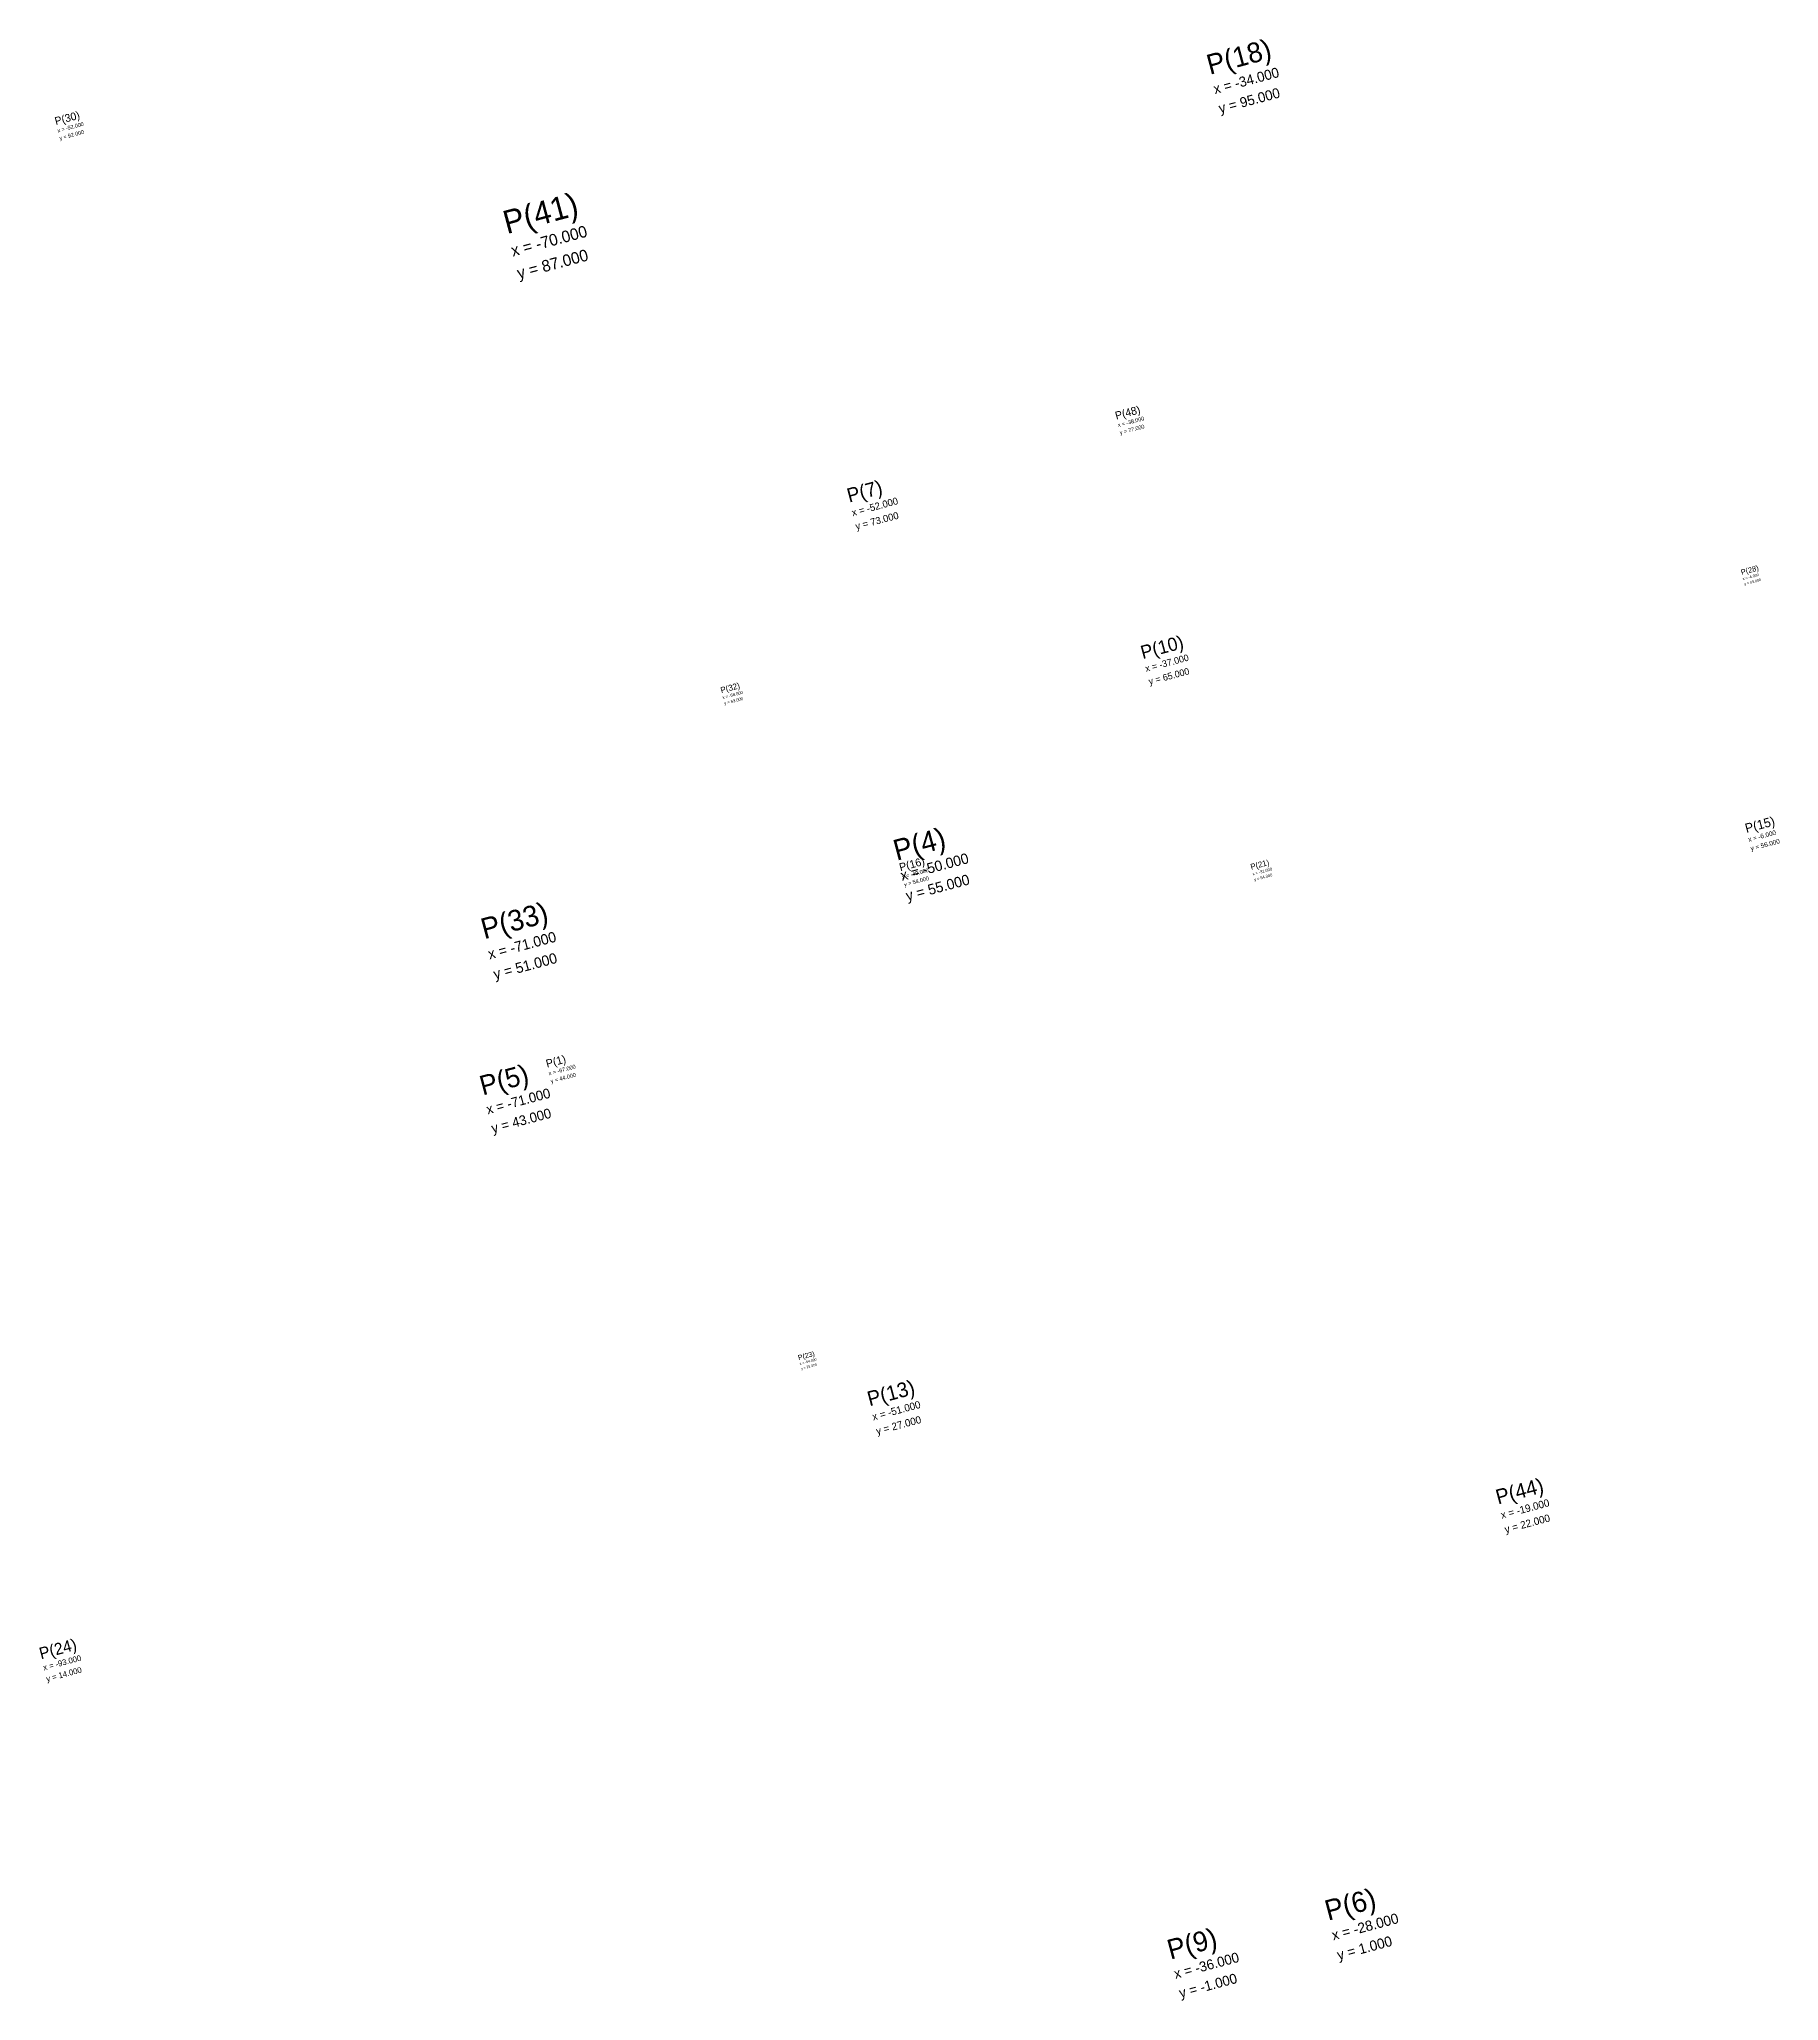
# Model space of a CAD drawing. Header units: metres. Extents: x -92 to 101, y -103 to 96.
# Drawn here: x -92.4 to -3.8, y -3.8 to 96.1 of the extents above; entities that cross this region are included whole.
import ezdxf

# ---------------------------------------------------------------- set-up
doc = ezdxf.new("R2010")
doc.units = ezdxf.units.M

# ---------------------------------------------------------------- blocks, each defined once
blk = doc.blocks.new('FLAG')
at = {"color": 3}
blk.add_attdef('NAME', (0.5, -0.5), '', height=0.5, dxfattribs=at)
at = {"color": 4}
for tag, p in [('XPOS', (0.5, -1)), ('YPOS', (0.5, -1.5))]:
    blk.add_attdef(tag, p, '', height=0.25, dxfattribs=at)

msp = doc.modelspace()

# ---------------------------------------------------------------- block references
at = {"rotation": 15}
for p, xscale, yscale, zscale, values in [((-34, 95), 2.0376652276253515, 2.0376652276253515, 2.0376652276253515, {'NAME': 'P(18)', 'XPOS': 'x = -34.000', 'YPOS': 'y = 95.000'}), ((-92, 92), 0.7923505078889499, 0.7923505078889499, 0.7923505078889499, {'NAME': 'P(30)', 'XPOS': 'x = -92.000', 'YPOS': 'y = 92.000'}), ((-70, 87), 2.3635211895678743, 2.3635211895678743, 2.3635211895678743, {'NAME': 'P(41)', 'XPOS': 'x = -70.000', 'YPOS': 'y = 87.000'}), ((-38, 77), 0.7941387743818333, 0.7941387743818333, 0.7941387743818333, {'NAME': 'P(48)', 'XPOS': 'x = -38.000', 'YPOS': 'y = 77.000'}), ((-52, 73), 1.4378658655925562, 1.4378658655925562, 1.4378658655925562, {'NAME': 'P(7)', 'XPOS': 'x = -52.000', 'YPOS': 'y = 73.000'}), ((-6, 69), 0.545936577242307, 0.545936577242307, 0.545936577242307, {'NAME': 'P(28)', 'XPOS': 'x = -6.000', 'YPOS': 'y = 69.000'}), ((-37, 65), 1.3550958160752993, 1.3550958160752993, 1.3550958160752993, {'NAME': 'P(10)', 'XPOS': 'x = -37.000', 'YPOS': 'y = 65.000'}), ((-58, 63), 0.6121964148264813, 0.6121964148264813, 0.6121964148264813, {'NAME': 'P(32)', 'XPOS': 'x = -58.000', 'YPOS': 'y = 63.000'}), ((-6, 56), 0.9416156042547064, 0.9416156042547064, 0.9416156042547064, {'NAME': 'P(15)', 'XPOS': 'x = -6.000', 'YPOS': 'y = 56.000'}), ((-50, 55), 2.1197274673190467, 2.1197274673190467, 2.1197274673190467, {'NAME': 'P(4)', 'XPOS': 'x = -50.000', 'YPOS': 'y = 55.000'}), ((-49, 54), 0.8046381520680699, 0.8046381520680699, 0.8046381520680699, {'NAME': 'P(16)', 'XPOS': 'x = -49.000', 'YPOS': 'y = 54.000'}), ((-31, 54), 0.5930347141274572, 0.5930347141274572, 0.5930347141274572, {'NAME': 'P(21)', 'XPOS': 'x = -31.000', 'YPOS': 'y = 54.000'}), ((-71, 51), 2.1171812945682604, 2.1171812945682604, 2.1171812945682604, {'NAME': 'P(33)', 'XPOS': 'x = -71.000', 'YPOS': 'y = 51.000'}), ((-67, 44), 0.8143334838038585, 0.8143334838038585, 0.8143334838038585, {'NAME': 'P(1)', 'XPOS': 'x = -67.000', 'YPOS': 'y = 44.000'}), ((-71, 43), 1.9907570077482892, 1.9907570077482892, 1.9907570077482892, {'NAME': 'P(5)', 'XPOS': 'x = -71.000', 'YPOS': 'y = 43.000'}), ((-54, 29), 0.5107693513095226, 0.5107693513095226, 0.5107693513095226, {'NAME': 'P(23)', 'XPOS': 'x = -54.000', 'YPOS': 'y = 29.000'}), ((-51, 27), 1.5008851393767249, 1.5008851393767249, 1.5008851393767249, {'NAME': 'P(13)', 'XPOS': 'x = -51.000', 'YPOS': 'y = 27.000'}), ((-19, 22), 1.5112549596048899, 1.5112549596048899, 1.5112549596048899, {'NAME': 'P(44)', 'XPOS': 'x = -19.000', 'YPOS': 'y = 22.000'}), ((-93, 14), 1.1839469088175592, 1.1839469088175592, 1.1839469088175592, {'NAME': 'P(24)', 'XPOS': 'x = -93.000', 'YPOS': 'y = 14.000'}), ((-28, 1), 2.0734797273852292, 2.0734797273852292, 2.0734797273852292, {'NAME': 'P(6)', 'XPOS': 'x = -28.000', 'YPOS': 'y = 1.000'}), ((-36, -1), 2.021832278778634, 2.021832278778634, 2.021832278778634, {'NAME': 'P(9)', 'XPOS': 'x = -36.000', 'YPOS': 'y = -1.000'})]:
    msp.add_blockref('FLAG', p, dxfattribs=dict(at, xscale=xscale, yscale=yscale, zscale=zscale)).add_auto_attribs(values)

doc.saveas('drawing.dxf')
